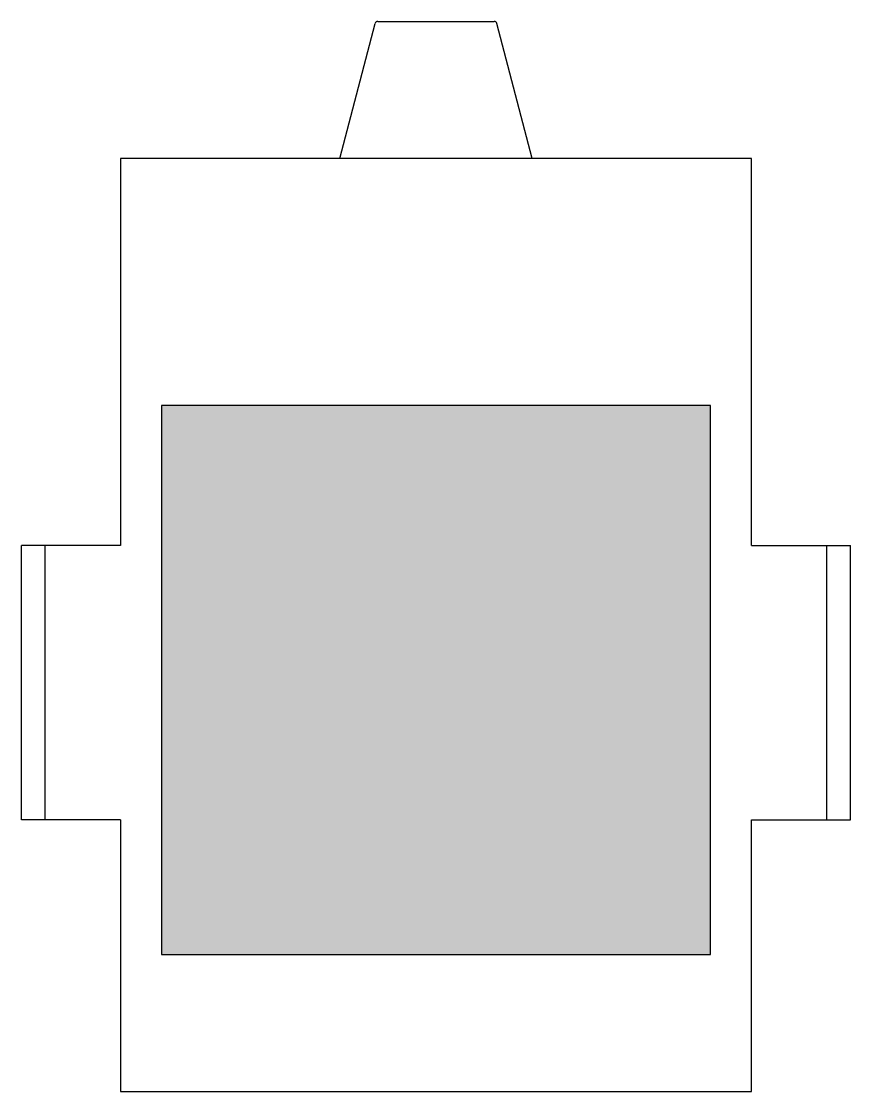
# Model space of a CAD drawing. Header units: millimetres. Extents: x 3817 to 3968, y 1357 to 1552.
import ezdxf

# ---------------------------------------------------------------- set-up
doc = ezdxf.new("R2010")
doc.units = ezdxf.units.MM

# ---------------------------------------------------------------- blocks, each defined once
blk = doc.blocks.new('Drop Head')
blk.add_hatch(color=1).paths.add_polyline_path([(50, 100), (-50, 100), (-50, 0), (50, 0)])
at = {"color": 1}
for p, q in [((-10.61, 170), (10.61, 170)), ((-17.5, 145), (-11.1, 169.63)), ((17.5, 145), (11.1, 169.63)), ((57.5, 145), (-57.5, 145)), ((-57.5, 145), (-57.5, 74.5)), ((57.5, 74.5), (57.5, 145)), ((50, 100), (-50, 100)), ((-50, 100), (-50, 0)), ((50, 0), (50, 100)), ((-75.56, 24.5), (-75.56, 74.5)), ((-57.5, 74.5), (-75.56, 74.5)), ((-71.21, 24.5), (-71.21, 74.5)), ((57.5, 74.5), (75.56, 74.5)), ((71.21, 24.5), (71.21, 74.5)), ((75.56, 24.5), (75.56, 74.5)), ((-57.5, 24.5), (-75.56, 24.5)), ((-57.5, 24.5), (-57.5, -25)), ((57.5, 24.5), (75.56, 24.5)), ((57.5, -25), (57.5, 24.5)), ((-50, 0), (50, 0)), ((-57.5, -25), (57.5, -25))]:
    blk.add_line(p, q, dxfattribs=at)
for centre, start, end in [((-10.61, 169.5), 90, 165.4258), ((10.61, 169.5), 14.5742, 90)]:
    blk.add_arc(centre, 0.5, start, end, dxfattribs=at)
at = {"flags": 3}
blk.add_attdef('CODE', (-122.27, -98.07), '', height=20, dxfattribs=at)

msp = doc.modelspace()

# ---------------------------------------------------------------- block references
msp.add_blockref('Drop Head', (3892.07, 1382.17))

doc.saveas('drawing.dxf')
